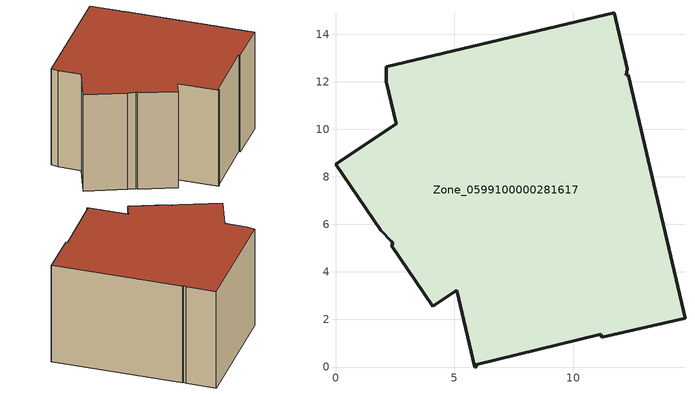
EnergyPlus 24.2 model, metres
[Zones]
Zone_0599100000281617
 floor ground (C_G): 4.1,2.55 2.34,5.12 2.42,5.17 2.34,5.29 1.91,5.75 0,8.53 2.55,10.24 2.13,12.01 2.14,12.64 11.72,14.89 12.27,12.54 12.23,12.27 12.32,12.29 14.7,2.06 11.19,1.24 11.16,1.38 5.9,0.1 5.95,0.02 5.86,0 5.1,3.22 z0
 wall outside (C_F): 2.34,5.29 2.42,5.17 2.34,5.12 4.1,2.55 5.1,3.22 5.86,0 5.95,0.02 5.9,0.1 11.16,1.38 11.19,1.24 14.7,2.06 12.32,12.29 12.23,12.27 12.27,12.54 11.72,14.89 2.14,12.64 2.13,12.01 2.55,10.24 0,8.53 1.91,5.75 2.34,5.29 z0:8.52
 roof outside (C_R): 5.1,3.22 5.86,0 5.95,0.02 5.9,0.1 11.16,1.38 11.19,1.24 14.7,2.06 12.32,12.29 12.23,12.27 12.27,12.54 11.72,14.89 2.14,12.64 2.13,12.01 2.55,10.24 0,8.53 1.91,5.75 2.34,5.29 2.42,5.17 2.34,5.12 4.1,2.55 z8.52
[BUILDING]
Pand.0599100000281617: North Axis=0; Terrain=City; Loads Convergence Tolerance Value=0.04; Temperature Convergence Tolerance Value=0.4; Solar Distribution=FullExterior; Maximum Number of Warmup Days=25; Minimum Number of Warmup Days=1
[Site:Location]
Rotterdam.The.Hague.AP_ZH_NLD Design_Conditions: Latitude=51.96; Longitude=4.45; Time Zone=1; Elevation=-4.5
[SITE:GROUNDTEMPERATURE:BUILDINGSURFACE]
18, 18, 18, 18, 18, 18, 18, 18, 18, 18, 18, 18
[MATERIAL] Thermal Absorptance=0.9; Solar Absorptance=0.7; Visible Absorptance=0.7
Name | Roughness | Thickness | Conductivity | Density | Specific Heat
G.D.1992-2005 | MediumSmooth | 0.15 | 0.06 | 540 | 1210
F.D.1992-2005 | Rough | 0.3 | 0.12 | 1920 | 840
R.D.1992-2005 | MediumRough | 0.2 | 0.08 | 1500 | 1000
[CONSTRUCTION]
C_G: G.D.1992-2005
C_F: F.D.1992-2005
C_R: R.D.1992-2005
[ZONE]
Zone_0599100000281617: Type=1; Multiplier=1; Ceiling Height=Autocalculate; Volume=Autocalculate; Floor Area=autocalculate; Part of Total Floor Area=Yes
[ZONEINFILTRATION:DESIGNFLOWRATE]
Infil_Zone_0599100000281617: Zone or ZoneList or Space or SpaceList=Zone_0599100000281617; Schedule=AlwaysOn; Design Flow Rate Calculation Method=Flow/Area; Flow Rate per Floor Area=0.0021; Constant Term Coefficient=1; Temperature Term Coefficient=0; Velocity Term Coefficient=0; Velocity Squared Term Coefficient=0
[HVACTEMPLATE:ZONE:IDEALLOADSAIRSYSTEM]
Zone_0599100000281617: Maximum Heating Supply Air Temperature=50; Minimum Cooling Supply Air Temperature=13; Maximum Heating Supply Air Humidity Ratio=0.0156; Minimum Cooling Supply Air Humidity Ratio=0.0077; Heating Limit=NoLimit; Cooling Limit=NoLimit; Dehumidification Control Type=ConstantSensibleHeatRatio; Cooling Sensible Heat Ratio=0.7; Dehumidification Setpoint=60; Humidification Control Type=None; Humidification Setpoint=30; Outdoor Air Method=None; Outdoor Air Flow Rate per Person=0.00944; Outdoor Air Flow Rate per Zone Floor Area=0; Outdoor Air Flow Rate per Zone=0; Demand Controlled Ventilation Type=None; Outdoor Air Economizer Type=NoEconomizer; Heat Recovery Type=None; Sensible Heat Recovery Effectiveness=0.7; Latent Heat Recovery Effectiveness=0.65
[ZONECONTROL:THERMOSTAT]
ThermostatControl_Zone_0599100000281617: Zone or ZoneList=Zone_0599100000281617; Control Type Schedule=DualSetpointControlType; Control 1=Thermostat_Zone_0599100000281617; Temperature Difference Between Cutout And Setpoint=0
[THERMOSTATSETPOINT:DUALSETPOINT]
Thermostat_Zone_0599100000281617: Heating Setpoint Temperature Schedule=HeatingSetpoint_Zone_0599100000281617; Cooling Setpoint Temperature Schedule=CoolingSetpoint_Zone_0599100000281617
[SCHEDULE:COMPACT]
HeatingSetpoint_Zone_0599100000281617: Through: 12/31, For: AllDays, Until: 24:00, 21
CoolingSetpoint_Zone_0599100000281617: Through: 12/31, For: AllDays, Until: 24:00, 24
DualSetpointControlType: Through: 12/31, For: AllDays, Until: 24:00, 4
AlwaysOn: Through: 12/31, For: AllDays, Until: 24:00, 1
